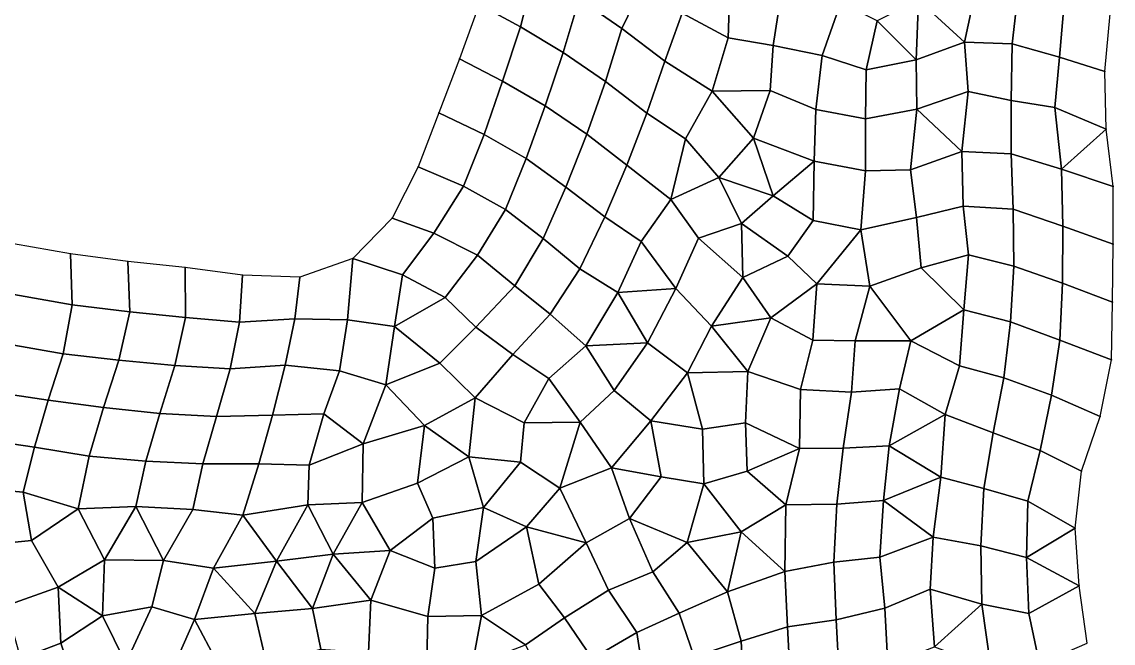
# Model space of a CAD drawing. Extents: x 727294 to 731543, y 8575035 to 8579824.
# Drawn here: x 730367.1 to 730744.9, y 8579189.8 to 8579404.7 of the extents above; entities that cross this region are included whole.
import ezdxf

# ---------------------------------------------------------------- set-up
doc = ezdxf.new("R2010")
doc.units = 0
for name, color, linetype in [('MESH_BOUND', 25, 'CONTINUOUS'), ('MESH_ELEMS', 250, 'CONTINUOUS'), ('MESH_NODES', 18, 'CONTINUOUS')]:
    doc.layers.add(name, color=color, linetype=linetype)

msp = doc.modelspace()

# ---------------------------------------------------------------- linework, layer by layer
at = {"layer": 'MESH_BOUND', "color": 25}
for points in [[(730525.45, 8579410.7, 38.17), (730518.65, 8579391.9, 38.17)], [(730742.03, 8579387.6, 37.41), (730743.85, 8579407.52, 37.8)], [(730518.65, 8579391.9, 38.17), (730511.41, 8579373.26, 38.17)], [(730742.48, 8579367.62, 38.09), (730742.03, 8579387.6, 37.41)], [(730511.41, 8579373.26, 38.17), (730504.24, 8579354.6, 38.17)], [(730744.81, 8579347.76, 38.1), (730742.48, 8579367.62, 38.09)], [(730504.24, 8579354.6, 38.17), (730495.29, 8579336.79, 38.17)], [(730744.87, 8579327.79, 38.14), (730744.81, 8579347.76, 38.1)], [(730495.29, 8579336.79, 38.17), (730481.68, 8579322.84, 38.17)], [(730383.94, 8579324.43, 38.09), (730364.27, 8579327.97, 38.16)], [(730744.59, 8579307.79, 37.68), (730744.87, 8579327.79, 38.14)], [(730403.77, 8579321.84, 38.11), (730383.94, 8579324.43, 38.09)], [(730423.66, 8579319.71, 38.12), (730403.77, 8579321.84, 38.11)], [(730481.68, 8579322.84, 38.17), (730463.31, 8579316.45, 38.16)], [(730443.48, 8579317.12, 38.12), (730423.66, 8579319.71, 38.12)], [(730463.31, 8579316.45, 38.16), (730443.48, 8579317.12, 38.12)], [(730744.31, 8579287.79, 37.88), (730744.59, 8579307.79, 37.68)], [(730740.36, 8579268.23, 37.96), (730744.31, 8579287.79, 37.88)], [(730733.87, 8579249.33, 34.08), (730740.36, 8579268.23, 37.96)], [(730731.77, 8579229.51, 33.69), (730733.87, 8579249.33, 34.08)], [(730733.08, 8579209.58, 37.92), (730731.77, 8579229.51, 33.69)], [(730735.87, 8579189.78, 38.16), (730733.08, 8579209.58, 37.92)]]:
    msp.add_polyline3d(points, dxfattribs=at)
at = {"layer": 'MESH_ELEMS', "color": 179}
for points in [[(730525.45, 8579410.7, 38.17), (730539.73, 8579403, 37.11), (730544.53, 8579422.04, 36.27), (730528.28, 8579430.27, 38.17)], [(730560.06, 8579412.7, 34.37), (730574.8, 8579402.4, 32.9), (730583.04, 8579419.42, 31.92), (730566.05, 8579429.65, 34.93)], [(730539.73, 8579403, 37.11), (730554.53, 8579394.13, 34.57), (730560.06, 8579412.7, 34.37), (730544.53, 8579422.04, 36.27)], [(730574.8, 8579402.4, 32.9), (730589.72, 8579391.13, 32.28), (730595.73, 8579407.75, 31.75), (730583.04, 8579419.42, 31.92)], [(730595.73, 8579407.75, 31.75), (730611.56, 8579399.25, 30.94), (730612.24, 8579419.79, 30.47), (730595.73, 8579407.75, 31.75)], [(730629.59, 8579412.16, 29.79), (730612.24, 8579419.79, 30.47), (730611.56, 8579399.25, 30.94), (730627.16, 8579396.5, 29.84)], [(730697.58, 8579417.04, 25.65), (730677.54, 8579412.3, 26.26), (730693.45, 8579397.66, 25.95), (730697.58, 8579417.04, 25.65)], [(730693.45, 8579397.66, 25.95), (730709.94, 8579397.16, 25.57), (730711.83, 8579414.18, 25.54), (730697.58, 8579417.04, 25.65)], [(730554.53, 8579394.13, 34.57), (730569.1, 8579384.04, 33.15), (730574.8, 8579402.4, 32.9), (730560.06, 8579412.7, 34.37)], [(730627.16, 8579396.5, 29.84), (730644.18, 8579393.04, 28.79), (730650.61, 8579411.38, 28.65), (730629.59, 8579412.16, 29.79)], [(730659.35, 8579388.18, 27.78), (730663.22, 8579405.07, 27.4), (730650.61, 8579411.38, 28.65), (730644.18, 8579393.04, 28.79)], [(730676.73, 8579391.53, 25.96), (730677.54, 8579412.3, 26.26), (730663.22, 8579405.07, 27.4), (730676.73, 8579391.53, 25.96)], [(730693.45, 8579397.66, 25.95), (730677.54, 8579412.3, 26.26), (730676.73, 8579391.53, 25.96), (730693.45, 8579397.66, 25.95)], [(730709.94, 8579397.16, 25.57), (730726.25, 8579392.48, 28.32), (730727.92, 8579411.15, 28.71), (730711.83, 8579414.18, 25.54)], [(730539.73, 8579403, 37.11), (730525.45, 8579410.7, 38.17), (730518.65, 8579391.9, 38.17), (730533.54, 8579384.18, 36.02)], [(730589.72, 8579391.13, 32.28), (730606.06, 8579380.7, 31.12), (730611.56, 8579399.25, 30.94), (730595.73, 8579407.75, 31.75)], [(730726.25, 8579392.48, 28.32), (730742.03, 8579387.6, 37.41), (730743.85, 8579407.52, 37.8), (730727.92, 8579411.15, 28.71)], [(730659.35, 8579388.18, 27.78), (730676.73, 8579391.53, 25.96), (730663.22, 8579405.07, 27.4), (730659.35, 8579388.18, 27.78)], [(730533.54, 8579384.18, 36.02), (730548.3, 8579375.67, 34.78), (730554.53, 8579394.13, 34.57), (730539.73, 8579403, 37.11)], [(730589.72, 8579391.13, 32.28), (730574.8, 8579402.4, 32.9), (730569.1, 8579384.04, 33.15), (730583.4, 8579373.16, 32.33)], [(730626.19, 8579380.98, 29.87), (730627.16, 8579396.5, 29.84), (730611.56, 8579399.25, 30.94), (730606.06, 8579380.7, 31.12)], [(730644.18, 8579393.04, 28.79), (730627.16, 8579396.5, 29.84), (730626.19, 8579380.98, 29.87), (730642, 8579374.45, 28.89)], [(730694.67, 8579380.66, 25.96), (730693.45, 8579397.66, 25.95), (730676.73, 8579391.53, 25.96), (730676.85, 8579374.47, 26.2)], [(730694.67, 8579380.66, 25.96), (730709.52, 8579377.57, 26.16), (730709.94, 8579397.16, 25.57), (730693.45, 8579397.66, 25.95)], [(730709.52, 8579377.57, 26.16), (730724.62, 8579375.1, 28.97), (730726.25, 8579392.48, 28.32), (730709.94, 8579397.16, 25.57)], [(730569.1, 8579384.04, 33.15), (730554.53, 8579394.13, 34.57), (730548.3, 8579375.67, 34.78), (730562.65, 8579365.84, 33.19)], [(730642, 8579374.45, 28.89), (730659.13, 8579371.19, 27.89), (730659.35, 8579388.18, 27.78), (730644.18, 8579393.04, 28.79)], [(730742.03, 8579387.6, 37.41), (730726.25, 8579392.48, 28.32), (730724.62, 8579375.1, 28.97), (730742.48, 8579367.62, 38.09)], [(730533.54, 8579384.18, 36.02), (730518.65, 8579391.9, 38.17), (730511.41, 8579373.26, 38.17), (730527.16, 8579365.76, 35.26)], [(730583.4, 8579373.16, 32.33), (730596.81, 8579364.29, 31.26), (730606.06, 8579380.7, 31.12), (730589.72, 8579391.13, 32.28)], [(730676.85, 8579374.47, 26.2), (730676.73, 8579391.53, 25.96), (730659.35, 8579388.18, 27.78), (730659.13, 8579371.19, 27.89)], [(730548.3, 8579375.67, 34.78), (730533.54, 8579384.18, 36.02), (730527.16, 8579365.76, 35.26), (730541.69, 8579357.43, 34.86)], [(730562.65, 8579365.84, 33.19), (730576.57, 8579355.14, 31.83), (730583.4, 8579373.16, 32.33), (730569.1, 8579384.04, 33.15)], [(730596.81, 8579364.29, 31.26), (730608.37, 8579350.89, 30.05), (730620.31, 8579364.5, 29.84), (730606.06, 8579380.7, 31.12)], [(730606.06, 8579380.7, 31.12), (730620.31, 8579364.5, 29.84), (730626.19, 8579380.98, 29.87), (730606.06, 8579380.7, 31.12)], [(730620.31, 8579364.5, 29.84), (730641.35, 8579356.51, 28.46), (730642, 8579374.45, 28.89), (730626.19, 8579380.98, 29.87)], [(730692.5, 8579359.84, 25.55), (730694.67, 8579380.66, 25.96), (730676.85, 8579374.47, 26.2), (730692.5, 8579359.84, 25.55)], [(730692.5, 8579359.84, 25.55), (730709.6, 8579359.01, 26.2), (730709.52, 8579377.57, 26.16), (730694.67, 8579380.66, 25.96)], [(730724.62, 8579375.1, 28.97), (730709.52, 8579377.57, 26.16), (730709.6, 8579359.01, 26.2), (730726.98, 8579353.77, 28.92)], [(730541.69, 8579357.43, 34.86), (730555.41, 8579347.55, 33.31), (730562.65, 8579365.84, 33.19), (730548.3, 8579375.67, 34.78)], [(730641.35, 8579356.51, 28.46), (730659.12, 8579353.13, 27.53), (730659.13, 8579371.19, 27.89), (730642, 8579374.45, 28.89)], [(730674.75, 8579353.51, 26.13), (730676.85, 8579374.47, 26.2), (730659.13, 8579371.19, 27.89), (730659.12, 8579353.13, 27.53)], [(730692.5, 8579359.84, 25.55), (730676.85, 8579374.47, 26.2), (730674.75, 8579353.51, 26.13), (730692.5, 8579359.84, 25.55)], [(730742.48, 8579367.62, 38.09), (730724.62, 8579375.1, 28.97), (730726.98, 8579353.77, 28.92), (730742.48, 8579367.62, 38.09)], [(730504.24, 8579354.6, 38.17), (730520, 8579347.87, 35.14), (730527.16, 8579365.76, 35.26), (730511.41, 8579373.26, 38.17)], [(730576.57, 8579355.14, 31.83), (730591.74, 8579343.22, 31.34), (730596.81, 8579364.29, 31.26), (730583.4, 8579373.16, 32.33)], [(730744.81, 8579347.76, 38.1), (730742.48, 8579367.62, 38.09), (730726.98, 8579353.77, 28.92), (730744.81, 8579347.76, 38.1)], [(730520, 8579347.87, 35.14), (730534.5, 8579339.8, 34.81), (730541.69, 8579357.43, 34.86), (730527.16, 8579365.76, 35.26)], [(730555.41, 8579347.55, 33.31), (730568.91, 8579337.28, 32.54), (730576.57, 8579355.14, 31.83), (730562.65, 8579365.84, 33.19)], [(730591.74, 8579343.22, 31.34), (730608.37, 8579350.89, 30.05), (730596.81, 8579364.29, 31.26), (730591.74, 8579343.22, 31.34)], [(730627.12, 8579344.58, 29.2), (730620.31, 8579364.5, 29.84), (730608.37, 8579350.89, 30.05), (730627.12, 8579344.58, 29.2)], [(730641.35, 8579356.51, 28.46), (730620.31, 8579364.5, 29.84), (730627.12, 8579344.58, 29.2), (730641.35, 8579356.51, 28.46)], [(730692.9, 8579340.94, 25.55), (730692.5, 8579359.84, 25.55), (730674.75, 8579353.51, 26.13), (730676.8, 8579337.05, 26.5)], [(730692.9, 8579340.94, 25.55), (730710.29, 8579339.96, 26.65), (730709.6, 8579359.01, 26.2), (730692.5, 8579359.84, 25.55)], [(730710.29, 8579339.96, 26.65), (730727.48, 8579333.99, 28.18), (730726.98, 8579353.77, 28.92), (730709.6, 8579359.01, 26.2)], [(730534.5, 8579339.8, 34.81), (730547.53, 8579329.77, 33.87), (730555.41, 8579347.55, 33.31), (730541.69, 8579357.43, 34.86)], [(730591.74, 8579343.22, 31.34), (730576.57, 8579355.14, 31.83), (730568.91, 8579337.28, 32.54), (730581.5, 8579328.74, 31.94)], [(730641.35, 8579356.51, 28.46), (730627.12, 8579344.58, 29.2), (730641.01, 8579336.01, 28.91), (730641.35, 8579356.51, 28.46)], [(730641.01, 8579336.01, 28.91), (730657.47, 8579332.79, 28.02), (730659.12, 8579353.13, 27.53), (730641.35, 8579356.51, 28.46)], [(730509.71, 8579331.66, 35.53), (730520, 8579347.87, 35.14), (730504.24, 8579354.6, 38.17), (730495.29, 8579336.79, 38.17)], [(730601.3, 8579329.94, 31.38), (730616.2, 8579334.92, 29.71), (730608.37, 8579350.89, 30.05), (730591.74, 8579343.22, 31.34)], [(730608.37, 8579350.89, 30.05), (730616.2, 8579334.92, 29.71), (730627.12, 8579344.58, 29.2), (730608.37, 8579350.89, 30.05)], [(730676.8, 8579337.05, 26.5), (730674.75, 8579353.51, 26.13), (730659.12, 8579353.13, 27.53), (730657.47, 8579332.79, 28.02)], [(730744.81, 8579347.76, 38.1), (730726.98, 8579353.77, 28.92), (730727.48, 8579333.99, 28.18), (730744.87, 8579327.79, 38.14)], [(730520, 8579347.87, 35.14), (730509.71, 8579331.66, 35.53), (730524.8, 8579323.97, 35.37), (730534.5, 8579339.8, 34.81)], [(730568.91, 8579337.28, 32.54), (730555.41, 8579347.55, 33.31), (730547.53, 8579329.77, 33.87), (730560.29, 8579319.23, 33.14)], [(730616.2, 8579334.92, 29.71), (730632.25, 8579323.67, 29.42), (730641.01, 8579336.01, 28.91), (730627.12, 8579344.58, 29.2)], [(730547.53, 8579329.77, 33.87), (730534.5, 8579339.8, 34.81), (730524.8, 8579323.97, 35.37), (730537.72, 8579313.42, 34.57)], [(730581.5, 8579328.74, 31.94), (730593.43, 8579312.52, 31.48), (730601.3, 8579329.94, 31.38), (730591.74, 8579343.22, 31.34)], [(730694.81, 8579324.17, 25.65), (730692.9, 8579340.94, 25.55), (730676.8, 8579337.05, 26.5), (730678.43, 8579319.6, 26.22)], [(730694.81, 8579324.17, 25.65), (730710.48, 8579320.16, 26.76), (730710.29, 8579339.96, 26.65), (730692.9, 8579340.94, 25.55)], [(730727.48, 8579333.99, 28.18), (730710.29, 8579339.96, 26.65), (730710.48, 8579320.16, 26.76), (730727.38, 8579314.31, 29.09)], [(730498.85, 8579317.2, 35.61), (730509.71, 8579331.66, 35.53), (730495.29, 8579336.79, 38.17), (730481.68, 8579322.84, 38.17)], [(730560.29, 8579319.23, 33.14), (730573.42, 8579311.12, 32.36), (730581.5, 8579328.74, 31.94), (730568.91, 8579337.28, 32.54)], [(730641.01, 8579336.01, 28.91), (730632.25, 8579323.67, 29.42), (730642.27, 8579314.11, 29.62), (730657.47, 8579332.79, 28.02)], [(730678.43, 8579319.6, 26.22), (730676.8, 8579337.05, 26.5), (730657.47, 8579332.79, 28.02), (730660.62, 8579313.26, 27.68)], [(730601.3, 8579329.94, 31.38), (730616.65, 8579316.29, 30.26), (730616.2, 8579334.92, 29.71), (730601.3, 8579329.94, 31.38)], [(730632.25, 8579323.67, 29.42), (730616.2, 8579334.92, 29.71), (730616.65, 8579316.29, 30.26), (730632.25, 8579323.67, 29.42)], [(730642.27, 8579314.11, 29.62), (730660.62, 8579313.26, 27.68), (730657.47, 8579332.79, 28.02), (730642.27, 8579314.11, 29.62)], [(730727.38, 8579314.31, 29.09), (730744.59, 8579307.79, 37.68), (730744.87, 8579327.79, 38.14), (730727.48, 8579333.99, 28.18)], [(730513.59, 8579309.35, 35.66), (730524.8, 8579323.97, 35.37), (730509.71, 8579331.66, 35.53), (730498.85, 8579317.2, 35.61)], [(730537.72, 8579313.42, 34.57), (730549.95, 8579303.61, 33.57), (730560.29, 8579319.23, 33.14), (730547.53, 8579329.77, 33.87)], [(730573.42, 8579311.12, 32.36), (730593.43, 8579312.52, 31.48), (730581.5, 8579328.74, 31.94), (730573.42, 8579311.12, 32.36)], [(730593.43, 8579312.52, 31.48), (730605.84, 8579299.48, 31), (730616.65, 8579316.29, 30.26), (730601.3, 8579329.94, 31.38)], [(730364.37, 8579310.42, 35.05), (730384.48, 8579306.77, 35.15), (730383.94, 8579324.43, 38.09), (730364.27, 8579327.97, 38.16)], [(730384.48, 8579306.77, 35.15), (730404.47, 8579304.37, 34.88), (730403.77, 8579321.84, 38.11), (730383.94, 8579324.43, 38.09)], [(730404.47, 8579304.37, 34.88), (730423.77, 8579302.47, 34.99), (730423.66, 8579319.71, 38.12), (730403.77, 8579321.84, 38.11)], [(730479.88, 8579301.68, 34.75), (730481.68, 8579322.84, 38.17), (730463.31, 8579316.45, 38.16), (730461.59, 8579302.04, 34.46)], [(730479.88, 8579301.68, 34.75), (730496.07, 8579299.29, 35.27), (730498.85, 8579317.2, 35.61), (730481.68, 8579322.84, 38.17)], [(730524.25, 8579299.05, 35.29), (730537.72, 8579313.42, 34.57), (730524.8, 8579323.97, 35.37), (730513.59, 8579309.35, 35.66)], [(730626.39, 8579302.32, 30.06), (730642.27, 8579314.11, 29.62), (730632.25, 8579323.67, 29.42), (730616.65, 8579316.29, 30.26)], [(730694.81, 8579324.17, 25.65), (730678.43, 8579319.6, 26.22), (730693.16, 8579305.08, 26.3), (730694.81, 8579324.17, 25.65)], [(730693.16, 8579305.08, 26.3), (730709.38, 8579300.92, 26.5), (730710.48, 8579320.16, 26.76), (730694.81, 8579324.17, 25.65)], [(730423.77, 8579302.47, 34.99), (730442.47, 8579300.82, 34.8), (730443.48, 8579317.12, 38.12), (730423.66, 8579319.71, 38.12)], [(730461.59, 8579302.04, 34.46), (730463.31, 8579316.45, 38.16), (730443.48, 8579317.12, 38.12), (730442.47, 8579300.82, 34.8)], [(730496.07, 8579299.29, 35.27), (730513.59, 8579309.35, 35.66), (730498.85, 8579317.2, 35.61), (730496.07, 8579299.29, 35.27)], [(730560.29, 8579319.23, 33.14), (730549.95, 8579303.61, 33.57), (730562.33, 8579292.7, 32.81), (730573.42, 8579311.12, 32.36)], [(730678.43, 8579319.6, 26.22), (730660.62, 8579313.26, 27.68), (730674.8, 8579294.34, 26.66), (730693.16, 8579305.08, 26.3)], [(730709.38, 8579300.92, 26.5), (730726.36, 8579294.65, 28.22), (730727.38, 8579314.31, 29.09), (730710.48, 8579320.16, 26.76)], [(730537.08, 8579289.62, 33.76), (730549.95, 8579303.61, 33.57), (730537.72, 8579313.42, 34.57), (730524.25, 8579299.05, 35.29)], [(730605.84, 8579299.48, 31), (730626.39, 8579302.32, 30.06), (730616.65, 8579316.29, 30.26), (730605.84, 8579299.48, 31)], [(730642.27, 8579314.11, 29.62), (730626.39, 8579302.32, 30.06), (730640.9, 8579294.66, 29.49), (730642.27, 8579314.11, 29.62)], [(730655.53, 8579294.43, 28.17), (730660.62, 8579313.26, 27.68), (730642.27, 8579314.11, 29.62), (730640.9, 8579294.66, 29.49)], [(730660.62, 8579313.26, 27.68), (730655.53, 8579294.43, 28.17), (730674.8, 8579294.34, 26.66), (730660.62, 8579313.26, 27.68)], [(730726.36, 8579294.65, 28.22), (730744.31, 8579287.79, 37.88), (730744.59, 8579307.79, 37.68), (730727.38, 8579314.31, 29.09)], [(730362.38, 8579293.26, 34.89), (730381.44, 8579289.87, 34.3), (730384.48, 8579306.77, 35.15), (730364.37, 8579310.42, 35.05)], [(730511.75, 8579286.67, 37), (730524.25, 8579299.05, 35.29), (730513.59, 8579309.35, 35.66), (730496.07, 8579299.29, 35.27)], [(730583.64, 8579293.71, 32.08), (730573.42, 8579311.12, 32.36), (730562.33, 8579292.7, 32.81), (730583.64, 8579293.71, 32.08)], [(730573.42, 8579311.12, 32.36), (730583.64, 8579293.71, 32.08), (730593.43, 8579312.52, 31.48), (730573.42, 8579311.12, 32.36)], [(730583.64, 8579293.71, 32.08), (730597.48, 8579283.28, 31.83), (730605.84, 8579299.48, 31), (730593.43, 8579312.52, 31.48)], [(730400.69, 8579287.63, 34.06), (730404.47, 8579304.37, 34.88), (730384.48, 8579306.77, 35.15), (730381.44, 8579289.87, 34.3)], [(730420.02, 8579285.83, 33.87), (730423.77, 8579302.47, 34.99), (730404.47, 8579304.37, 34.88), (730400.69, 8579287.63, 34.06)], [(730439.16, 8579284.7, 33.85), (730442.47, 8579300.82, 34.8), (730423.77, 8579302.47, 34.99), (730420.02, 8579285.83, 33.87)], [(730458.24, 8579285.96, 33.66), (730461.59, 8579302.04, 34.46), (730442.47, 8579300.82, 34.8), (730439.16, 8579284.7, 33.85)], [(730461.59, 8579302.04, 34.46), (730458.24, 8579285.96, 33.66), (730477.06, 8579284.02, 33.77), (730479.88, 8579301.68, 34.75)], [(730549.56, 8579281.31, 33.54), (730562.33, 8579292.7, 32.81), (730549.95, 8579303.61, 33.57), (730537.08, 8579289.62, 33.76)], [(730605.84, 8579299.48, 31), (730618.44, 8579283.78, 30.77), (730626.39, 8579302.32, 30.06), (730605.84, 8579299.48, 31)], [(730618.44, 8579283.78, 30.77), (730636.66, 8579277.48, 29.62), (730640.9, 8579294.66, 29.49), (730626.39, 8579302.32, 30.06)], [(730691.69, 8579285.69, 25.98), (730693.16, 8579305.08, 26.3), (730674.8, 8579294.34, 26.66), (730691.69, 8579285.69, 25.98)], [(730691.69, 8579285.69, 25.98), (730707.07, 8579281.63, 26.57), (730709.38, 8579300.92, 26.5), (730693.16, 8579305.08, 26.3)], [(730477.06, 8579284.02, 33.77), (730493.14, 8579279.19, 33.84), (730496.07, 8579299.29, 35.27), (730479.88, 8579301.68, 34.75)], [(730493.14, 8579279.19, 33.84), (730511.75, 8579286.67, 37), (730496.07, 8579299.29, 35.27), (730493.14, 8579279.19, 33.84)], [(730524.25, 8579299.05, 35.29), (730511.75, 8579286.67, 37), (730524.02, 8579274.62, 33.67), (730537.08, 8579289.62, 33.76)], [(730597.48, 8579283.28, 31.83), (730618.44, 8579283.78, 30.77), (730605.84, 8579299.48, 31), (730597.48, 8579283.28, 31.83)], [(730707.07, 8579281.63, 26.57), (730723.5, 8579275.54, 27.71), (730726.36, 8579294.65, 28.22), (730709.38, 8579300.92, 26.5)], [(730654.32, 8579276.58, 28.29), (730655.53, 8579294.43, 28.17), (730640.9, 8579294.66, 29.49), (730636.66, 8579277.48, 29.62)], [(730670.91, 8579277.75, 26.92), (730674.8, 8579294.34, 26.66), (730655.53, 8579294.43, 28.17), (730654.32, 8579276.58, 28.29)], [(730670.91, 8579277.75, 26.92), (730686.72, 8579268.94, 26.23), (730691.69, 8579285.69, 25.98), (730674.8, 8579294.34, 26.66)], [(730723.5, 8579275.54, 27.71), (730740.36, 8579268.23, 37.96), (730744.31, 8579287.79, 37.88), (730726.36, 8579294.65, 28.22)], [(730376.27, 8579273.9, 32.27), (730381.44, 8579289.87, 34.3), (730362.38, 8579293.26, 34.89), (730356.8, 8579276.68, 32.36)], [(730549.56, 8579281.31, 33.54), (730560.35, 8579266.18, 32.87), (730572.11, 8579277.24, 32.68), (730562.33, 8579292.7, 32.81)], [(730562.33, 8579292.7, 32.81), (730572.11, 8579277.24, 32.68), (730583.64, 8579293.71, 32.08), (730562.33, 8579292.7, 32.81)], [(730572.11, 8579277.24, 32.68), (730584.84, 8579266.65, 32.23), (730597.48, 8579283.28, 31.83), (730583.64, 8579293.71, 32.08)], [(730395.39, 8579271.32, 32.45), (730400.69, 8579287.63, 34.06), (730381.44, 8579289.87, 34.3), (730376.27, 8579273.9, 32.27)], [(730414.91, 8579269.26, 32.29), (730420.02, 8579285.83, 33.87), (730400.69, 8579287.63, 34.06), (730395.39, 8579271.32, 32.45)], [(730506.49, 8579265.11, 33.01), (730524.02, 8579274.62, 33.67), (730511.75, 8579286.67, 37), (730493.14, 8579279.19, 33.84)], [(730541.01, 8579266.05, 33.19), (730549.56, 8579281.31, 33.54), (730537.08, 8579289.62, 33.76), (730524.02, 8579274.62, 33.67)], [(730434.52, 8579268.18, 32.7), (730439.16, 8579284.7, 33.85), (730420.02, 8579285.83, 33.87), (730414.91, 8579269.26, 32.29)], [(730453.87, 8579268.66, 32.79), (730458.24, 8579285.96, 33.66), (730439.16, 8579284.7, 33.85), (730434.52, 8579268.18, 32.7)], [(730471.62, 8579269.15, 32.7), (730477.06, 8579284.02, 33.77), (730458.24, 8579285.96, 33.66), (730453.87, 8579268.66, 32.79)], [(730493.14, 8579279.19, 33.84), (730477.06, 8579284.02, 33.77), (730471.62, 8579269.15, 32.7), (730485.28, 8579258.72, 32.6)], [(730584.84, 8579266.65, 32.23), (730602.69, 8579263.81, 31.75), (730597.48, 8579283.28, 31.83), (730584.84, 8579266.65, 32.23)], [(730602.69, 8579263.81, 31.75), (730617.55, 8579265.99, 30.96), (730618.44, 8579283.78, 30.77), (730597.48, 8579283.28, 31.83)], [(730617.55, 8579265.99, 30.96), (730636.3, 8579257.15, 29.48), (730636.66, 8579277.48, 29.62), (730618.44, 8579283.78, 30.77)], [(730686.72, 8579268.94, 26.23), (730703.38, 8579262.54, 26.26), (730707.07, 8579281.63, 26.57), (730691.69, 8579285.69, 25.98)], [(730493.14, 8579279.19, 33.84), (730485.28, 8579258.72, 32.6), (730506.49, 8579265.11, 33.01), (730493.14, 8579279.19, 33.84)], [(730541.01, 8579266.05, 33.19), (730560.35, 8579266.18, 32.87), (730549.56, 8579281.31, 33.54), (730541.01, 8579266.05, 33.19)], [(730703.38, 8579262.54, 26.26), (730719.55, 8579256.4, 27.52), (730723.5, 8579275.54, 27.71), (730707.07, 8579281.63, 26.57)], [(730371.49, 8579257.59, 31.89), (730376.27, 8579273.9, 32.27), (730356.8, 8579276.68, 32.36), (730351.78, 8579260.42, 32.04)], [(730560.35, 8579266.18, 32.87), (730571.26, 8579250.43, 32.34), (730584.84, 8579266.65, 32.23), (730572.11, 8579277.24, 32.68)], [(730651.35, 8579257.25, 28.61), (730654.32, 8579276.58, 28.29), (730636.66, 8579277.48, 29.62), (730636.3, 8579257.15, 29.48)], [(730654.32, 8579276.58, 28.29), (730651.35, 8579257.25, 28.61), (730667.35, 8579258.02, 27.74), (730670.91, 8579277.75, 26.92)], [(730667.35, 8579258.02, 27.74), (730686.72, 8579268.94, 26.23), (730670.91, 8579277.75, 26.92), (730667.35, 8579258.02, 27.74)], [(730719.55, 8579256.4, 27.52), (730733.87, 8579249.33, 34.08), (730740.36, 8579268.23, 37.96), (730723.5, 8579275.54, 27.71)], [(730390.37, 8579254.49, 31.56), (730395.39, 8579271.32, 32.45), (730376.27, 8579273.9, 32.27), (730371.49, 8579257.59, 31.89)], [(730524.02, 8579274.62, 33.67), (730506.49, 8579265.11, 33.01), (730521.82, 8579254.22, 32.89), (730524.02, 8579274.62, 33.67)], [(730541.01, 8579266.05, 33.19), (730524.02, 8579274.62, 33.67), (730521.82, 8579254.22, 32.89), (730539.74, 8579252.36, 32.79)], [(730409.99, 8579252.74, 31.62), (730414.91, 8579269.26, 32.29), (730395.39, 8579271.32, 32.45), (730390.37, 8579254.49, 31.56)], [(730429.75, 8579251.78, 31.57), (730434.52, 8579268.18, 32.7), (730414.91, 8579269.26, 32.29), (730409.99, 8579252.74, 31.62)], [(730449.17, 8579251.8, 31.84), (730453.87, 8579268.66, 32.79), (730434.52, 8579268.18, 32.7), (730429.75, 8579251.78, 31.57)], [(730466.53, 8579251.4, 31.81), (730471.62, 8579269.15, 32.7), (730453.87, 8579268.66, 32.79), (730449.17, 8579251.8, 31.84)], [(730471.62, 8579269.15, 32.7), (730466.53, 8579251.4, 31.81), (730485.28, 8579258.72, 32.6), (730471.62, 8579269.15, 32.7)], [(730686.72, 8579268.94, 26.23), (730667.35, 8579258.02, 27.74), (730685.17, 8579247.24, 26.41), (730686.72, 8579268.94, 26.23)], [(730685.17, 8579247.24, 26.41), (730700.15, 8579243.31, 26.14), (730703.38, 8579262.54, 26.26), (730686.72, 8579268.94, 26.23)], [(730485.28, 8579258.72, 32.6), (730484.94, 8579238.48, 31.28), (730504.08, 8579245.19, 32.6), (730506.49, 8579265.11, 33.01)], [(730521.82, 8579254.22, 32.89), (730506.49, 8579265.11, 33.01), (730504.08, 8579245.19, 32.6), (730521.82, 8579254.22, 32.89)], [(730539.74, 8579252.36, 32.79), (730553.36, 8579243.37, 32.45), (730560.35, 8579266.18, 32.87), (730541.01, 8579266.05, 33.19)], [(730560.35, 8579266.18, 32.87), (730553.36, 8579243.37, 32.45), (730571.26, 8579250.43, 32.34), (730560.35, 8579266.18, 32.87)], [(730584.84, 8579266.65, 32.23), (730571.26, 8579250.43, 32.34), (730588.4, 8579247.35, 32.07), (730584.84, 8579266.65, 32.23)], [(730602.69, 8579263.81, 31.75), (730584.84, 8579266.65, 32.23), (730588.4, 8579247.35, 32.07), (730603.13, 8579244.88, 31.56)], [(730618.16, 8579249.34, 30.77), (730617.55, 8579265.99, 30.96), (730602.69, 8579263.81, 31.75), (730603.13, 8579244.88, 31.56)], [(730618.16, 8579249.34, 30.77), (730636.3, 8579257.15, 29.48), (730617.55, 8579265.99, 30.96), (730618.16, 8579249.34, 30.77)], [(730367.61, 8579242.04, 31.57), (730371.49, 8579257.59, 31.89), (730351.78, 8579260.42, 32.04), (730353.33, 8579243.31, 31.62)], [(730700.15, 8579243.31, 26.14), (730715.31, 8579238.94, 28.47), (730719.55, 8579256.4, 27.52), (730703.38, 8579262.54, 26.26)], [(730386.61, 8579236.28, 31.3), (730390.37, 8579254.49, 31.56), (730371.49, 8579257.59, 31.89), (730367.61, 8579242.04, 31.57)], [(730484.94, 8579238.48, 31.28), (730485.28, 8579258.72, 32.6), (730466.53, 8579251.4, 31.81), (730466.15, 8579237.68, 31.27)], [(730631.61, 8579237.66, 30.04), (730636.3, 8579257.15, 29.48), (730618.16, 8579249.34, 30.77), (730631.61, 8579237.66, 30.04)], [(730649.19, 8579237.82, 28.99), (730651.35, 8579257.25, 28.61), (730636.3, 8579257.15, 29.48), (730631.61, 8579237.66, 30.04)], [(730665.39, 8579239.17, 27.43), (730667.35, 8579258.02, 27.74), (730651.35, 8579257.25, 28.61), (730649.19, 8579237.82, 28.99)], [(730665.39, 8579239.17, 27.43), (730685.17, 8579247.24, 26.41), (730667.35, 8579258.02, 27.74), (730665.39, 8579239.17, 27.43)], [(730406.52, 8579237.03, 31.44), (730409.99, 8579252.74, 31.62), (730390.37, 8579254.49, 31.56), (730386.61, 8579236.28, 31.3)], [(730409.99, 8579252.74, 31.62), (730406.52, 8579237.03, 31.44), (730426.3, 8579236.05, 31.38), (730429.75, 8579251.78, 31.57)], [(730509.42, 8579233.06, 31.38), (730526.95, 8579236.76, 32.68), (730521.82, 8579254.22, 32.89), (730504.08, 8579245.19, 32.6)], [(730539.74, 8579252.36, 32.79), (730521.82, 8579254.22, 32.89), (730526.95, 8579236.76, 32.68), (730539.74, 8579252.36, 32.79)], [(730715.31, 8579238.94, 28.47), (730731.77, 8579229.51, 33.69), (730733.87, 8579249.33, 34.08), (730719.55, 8579256.4, 27.52)], [(730443.59, 8579234.02, 31.28), (730449.17, 8579251.8, 31.84), (730429.75, 8579251.78, 31.57), (730426.3, 8579236.05, 31.38)], [(730466.15, 8579237.68, 31.27), (730466.53, 8579251.4, 31.81), (730449.17, 8579251.8, 31.84), (730443.59, 8579234.02, 31.28)], [(730539.74, 8579252.36, 32.79), (730526.95, 8579236.76, 32.68), (730541.78, 8579230.03, 32.46), (730553.36, 8579243.37, 32.45)], [(730577.39, 8579232.9, 32.07), (730571.26, 8579250.43, 32.34), (730553.36, 8579243.37, 32.45), (730562.5, 8579224.48, 32.16)], [(730588.4, 8579247.35, 32.07), (730571.26, 8579250.43, 32.34), (730577.39, 8579232.9, 32.07), (730588.4, 8579247.35, 32.07)], [(730618.16, 8579249.34, 30.77), (730603.13, 8579244.88, 31.56), (730616.08, 8579228.33, 30.78), (730631.61, 8579237.66, 30.04)], [(730494.63, 8579221.81, 31.24), (730509.42, 8579233.06, 31.38), (730504.08, 8579245.19, 32.6), (730484.94, 8579238.48, 31.28)], [(730588.4, 8579247.35, 32.07), (730577.39, 8579232.9, 32.07), (730597.46, 8579224.65, 31.79), (730603.13, 8579244.88, 31.56)], [(730685.17, 8579247.24, 26.41), (730665.39, 8579239.17, 27.43), (730682.6, 8579226.43, 26.54), (730685.17, 8579247.24, 26.41)], [(730682.6, 8579226.43, 26.54), (730699.03, 8579223.46, 26.38), (730700.15, 8579243.31, 26.14), (730685.17, 8579247.24, 26.41)], [(730350.99, 8579223.38, 31.45), (730370.44, 8579225.29, 31.35), (730367.61, 8579242.04, 31.57), (730353.33, 8579243.31, 31.62)], [(730367.61, 8579242.04, 31.57), (730370.44, 8579225.29, 31.35), (730386.61, 8579236.28, 31.3), (730367.61, 8579242.04, 31.57)], [(730541.78, 8579230.03, 32.46), (730562.5, 8579224.48, 32.16), (730553.36, 8579243.37, 32.45), (730541.78, 8579230.03, 32.46)], [(730616.08, 8579228.33, 30.78), (730603.13, 8579244.88, 31.56), (730597.46, 8579224.65, 31.79), (730616.08, 8579228.33, 30.78)], [(730699.03, 8579223.46, 26.38), (730714.85, 8579219.46, 27.15), (730715.31, 8579238.94, 28.47), (730700.15, 8579243.31, 26.14)], [(730466.15, 8579237.68, 31.27), (730443.59, 8579234.02, 31.28), (730455.25, 8579218.18, 30.83), (730466.15, 8579237.68, 31.27)], [(730474.87, 8579220.53, 30.84), (730466.15, 8579237.68, 31.27), (730455.25, 8579218.18, 30.83), (730474.87, 8579220.53, 30.84)], [(730484.94, 8579238.48, 31.28), (730466.15, 8579237.68, 31.27), (730474.87, 8579220.53, 30.84), (730484.94, 8579238.48, 31.28)], [(730494.63, 8579221.81, 31.24), (730484.94, 8579238.48, 31.28), (730474.87, 8579220.53, 30.84), (730494.63, 8579221.81, 31.24)], [(730631.61, 8579237.66, 30.04), (730616.08, 8579228.33, 30.78), (730631.17, 8579214.56, 29.7), (730631.61, 8579237.66, 30.04)], [(730649.19, 8579237.82, 28.99), (730631.61, 8579237.66, 30.04), (730631.17, 8579214.56, 29.7), (730648.14, 8579217.75, 28.96)], [(730664.05, 8579219.58, 27.47), (730665.39, 8579239.17, 27.43), (730649.19, 8579237.82, 28.99), (730648.14, 8579217.75, 28.96)], [(730664.05, 8579219.58, 27.47), (730682.6, 8579226.43, 26.54), (730665.39, 8579239.17, 27.43), (730664.05, 8579219.58, 27.47)], [(730731.77, 8579229.51, 33.69), (730715.31, 8579238.94, 28.47), (730714.85, 8579219.46, 27.15), (730731.77, 8579229.51, 33.69)], [(730395.68, 8579218.66, 31.15), (730386.61, 8579236.28, 31.3), (730370.44, 8579225.29, 31.35), (730379.71, 8579209.21, 30.63)], [(730395.68, 8579218.66, 31.15), (730406.52, 8579237.03, 31.44), (730386.61, 8579236.28, 31.3), (730395.68, 8579218.66, 31.15)], [(730406.52, 8579237.03, 31.44), (730395.68, 8579218.66, 31.15), (730416.09, 8579218.35, 30.98), (730406.52, 8579237.03, 31.44)], [(730426.3, 8579236.05, 31.38), (730406.52, 8579237.03, 31.44), (730416.09, 8579218.35, 30.98), (730426.3, 8579236.05, 31.38)], [(730433.45, 8579215.74, 30.86), (730443.59, 8579234.02, 31.28), (730426.3, 8579236.05, 31.38), (730416.09, 8579218.35, 30.98)], [(730433.45, 8579215.74, 30.86), (730455.25, 8579218.18, 30.83), (730443.59, 8579234.02, 31.28), (730433.45, 8579215.74, 30.86)], [(730524.25, 8579218.03, 31.37), (730526.95, 8579236.76, 32.68), (730509.42, 8579233.06, 31.38), (730510.09, 8579215.73, 31.27)], [(730524.25, 8579218.03, 31.37), (730541.78, 8579230.03, 32.46), (730526.95, 8579236.76, 32.68), (730524.25, 8579218.03, 31.37)], [(730494.63, 8579221.81, 31.24), (730510.09, 8579215.73, 31.27), (730509.42, 8579233.06, 31.38), (730494.63, 8579221.81, 31.24)], [(730546.11, 8579210.24, 31.23), (730541.78, 8579230.03, 32.46), (730524.25, 8579218.03, 31.37), (730526.19, 8579199.35, 30.6)], [(730562.5, 8579224.48, 32.16), (730541.78, 8579230.03, 32.46), (730546.11, 8579210.24, 31.23), (730562.5, 8579224.48, 32.16)], [(730577.39, 8579232.9, 32.07), (730562.5, 8579224.48, 32.16), (730570.2, 8579208.17, 31.61), (730585.55, 8579214.44, 31.57)], [(730585.55, 8579214.44, 31.57), (730597.46, 8579224.65, 31.79), (730577.39, 8579232.9, 32.07), (730585.55, 8579214.44, 31.57)], [(730597.46, 8579224.65, 31.79), (730611.31, 8579207.57, 30.76), (730616.08, 8579228.33, 30.78), (730597.46, 8579224.65, 31.79)], [(730616.08, 8579228.33, 30.78), (730611.31, 8579207.57, 30.76), (730631.17, 8579214.56, 29.7), (730616.08, 8579228.33, 30.78)], [(730664.05, 8579219.58, 27.47), (730665.83, 8579201.86, 27.5), (730681.49, 8579208.43, 26.59), (730682.6, 8579226.43, 26.54)], [(730681.49, 8579208.43, 26.59), (730699.43, 8579203.26, 26.49), (730699.03, 8579223.46, 26.38), (730682.6, 8579226.43, 26.54)], [(730731.77, 8579229.51, 33.69), (730714.85, 8579219.46, 27.15), (730733.08, 8579209.58, 37.92), (730731.77, 8579229.51, 33.69)], [(730361.54, 8579202.68, 30.75), (730379.71, 8579209.21, 30.63), (730370.44, 8579225.29, 31.35), (730350.99, 8579223.38, 31.45)], [(730554.95, 8579198.51, 30.97), (730570.2, 8579208.17, 31.61), (730562.5, 8579224.48, 32.16), (730546.11, 8579210.24, 31.23)], [(730594.63, 8579200.2, 30.89), (730611.31, 8579207.57, 30.76), (730597.46, 8579224.65, 31.79), (730585.55, 8579214.44, 31.57)], [(730699.43, 8579203.26, 26.49), (730715.72, 8579200.03, 27.67), (730714.85, 8579219.46, 27.15), (730699.03, 8579223.46, 26.38)], [(730474.87, 8579220.53, 30.84), (730455.25, 8579218.18, 30.83), (730467.7, 8579201.78, 30.55), (730474.87, 8579220.53, 30.84)], [(730487.87, 8579204.63, 30.3), (730474.87, 8579220.53, 30.84), (730467.7, 8579201.78, 30.55), (730487.87, 8579204.63, 30.3)], [(730487.87, 8579204.63, 30.3), (730494.63, 8579221.81, 31.24), (730474.87, 8579220.53, 30.84), (730487.87, 8579204.63, 30.3)], [(730510.09, 8579215.73, 31.27), (730494.63, 8579221.81, 31.24), (730487.87, 8579204.63, 30.3), (730507.62, 8579199.02, 30.16)], [(730665.83, 8579201.86, 27.5), (730664.05, 8579219.58, 27.47), (730648.14, 8579217.75, 28.96), (730648.98, 8579197.9, 28.43)], [(730715.72, 8579200.03, 27.67), (730733.08, 8579209.58, 37.92), (730714.85, 8579219.46, 27.15), (730715.72, 8579200.03, 27.67)], [(730379.71, 8579209.21, 30.63), (730395.04, 8579199.27, 30.42), (730395.68, 8579218.66, 31.15), (730379.71, 8579209.21, 30.63)], [(730412.09, 8579202.38, 30.77), (730416.09, 8579218.35, 30.98), (730395.68, 8579218.66, 31.15), (730395.04, 8579199.27, 30.42)], [(730426.89, 8579197.93, 30.58), (730433.45, 8579215.74, 30.86), (730416.09, 8579218.35, 30.98), (730412.09, 8579202.38, 30.77)], [(730426.89, 8579197.93, 30.58), (730447.7, 8579200.05, 30.63), (730433.45, 8579215.74, 30.86), (730426.89, 8579197.93, 30.58)], [(730447.7, 8579200.05, 30.63), (730455.25, 8579218.18, 30.83), (730433.45, 8579215.74, 30.86), (730447.7, 8579200.05, 30.63)], [(730467.7, 8579201.78, 30.55), (730455.25, 8579218.18, 30.83), (730447.7, 8579200.05, 30.63), (730467.7, 8579201.78, 30.55)], [(730526.19, 8579199.35, 30.6), (730524.25, 8579218.03, 31.37), (730510.09, 8579215.73, 31.27), (730507.62, 8579199.02, 30.16)], [(730632.09, 8579195.4, 29.66), (730648.98, 8579197.9, 28.43), (730648.14, 8579217.75, 28.96), (730631.17, 8579214.56, 29.7)], [(730579.93, 8579193.46, 30.75), (730594.63, 8579200.2, 30.89), (730585.55, 8579214.44, 31.57), (730570.2, 8579208.17, 31.61)], [(730632.09, 8579195.4, 29.66), (730631.17, 8579214.56, 29.7), (730611.31, 8579207.57, 30.76), (730616.07, 8579190.48, 29.98)], [(730380.63, 8579189.79, 30.68), (730379.71, 8579209.21, 30.63), (730361.54, 8579202.68, 30.75), (730366.58, 8579184.45, 30.96)], [(730379.71, 8579209.21, 30.63), (730380.63, 8579189.79, 30.68), (730395.04, 8579199.27, 30.42), (730379.71, 8579209.21, 30.63)], [(730541.41, 8579189.17, 29.99), (730554.95, 8579198.51, 30.97), (730546.11, 8579210.24, 31.23), (730526.19, 8579199.35, 30.6)], [(730579.93, 8579193.46, 30.75), (730570.2, 8579208.17, 31.61), (730554.95, 8579198.51, 30.97), (730564.54, 8579184.53, 30.23)], [(730616.07, 8579190.48, 29.98), (730611.31, 8579207.57, 30.76), (730594.63, 8579200.2, 30.89), (730599.78, 8579185.07, 30.4)], [(730683.03, 8579188.55, 26.77), (730681.49, 8579208.43, 26.59), (730665.83, 8579201.86, 27.5), (730666.87, 8579182.45, 27.25)], [(730681.49, 8579208.43, 26.59), (730683.03, 8579188.55, 26.77), (730699.43, 8579203.26, 26.49), (730681.49, 8579208.43, 26.59)], [(730735.87, 8579189.78, 38.16), (730733.08, 8579209.58, 37.92), (730715.72, 8579200.03, 27.67), (730719.37, 8579182.64, 30.53)], [(730470.62, 8579187.74, 30.05), (730487.08, 8579186.59, 30), (730487.87, 8579204.63, 30.3), (730467.7, 8579201.78, 30.55)], [(730487.08, 8579186.59, 30), (730507.17, 8579178.41, 29.82), (730507.62, 8579199.02, 30.16), (730487.87, 8579204.63, 30.3)], [(730395.04, 8579199.27, 30.42), (730403.06, 8579182.87, 30.49), (730412.09, 8579202.38, 30.77), (730395.04, 8579199.27, 30.42)], [(730419.01, 8579180.25, 30.51), (730426.89, 8579197.93, 30.58), (730412.09, 8579202.38, 30.77), (730403.06, 8579182.87, 30.49)], [(730434.82, 8579182.93, 30.18), (730451.82, 8579182.73, 30.02), (730447.7, 8579200.05, 30.63), (730426.89, 8579197.93, 30.58)], [(730467.7, 8579201.78, 30.55), (730447.7, 8579200.05, 30.63), (730451.82, 8579182.73, 30.02), (730470.62, 8579187.74, 30.05)], [(730599.78, 8579185.07, 30.4), (730594.63, 8579200.2, 30.89), (730579.93, 8579193.46, 30.75), (730582.81, 8579174.7, 29.61)], [(730666.87, 8579182.45, 27.25), (730665.83, 8579201.86, 27.5), (730648.98, 8579197.9, 28.43), (730650.06, 8579178.49, 28.18)], [(730699.43, 8579203.26, 26.49), (730683.03, 8579188.55, 26.77), (730702.51, 8579181.3, 26.58), (730699.43, 8579203.26, 26.49)], [(730702.51, 8579181.3, 26.58), (730719.37, 8579182.64, 30.53), (730715.72, 8579200.03, 27.67), (730699.43, 8579203.26, 26.49)], [(730403.06, 8579182.87, 30.49), (730395.04, 8579199.27, 30.42), (730380.63, 8579189.79, 30.68), (730386.28, 8579172.49, 31.13)], [(730426.89, 8579197.93, 30.58), (730419.01, 8579180.25, 30.51), (730434.82, 8579182.93, 30.18), (730426.89, 8579197.93, 30.58)], [(730523.04, 8579182, 29.96), (730526.19, 8579199.35, 30.6), (730507.62, 8579199.02, 30.16), (730507.17, 8579178.41, 29.82)], [(730523.04, 8579182, 29.96), (730541.41, 8579189.17, 29.99), (730526.19, 8579199.35, 30.6), (730523.04, 8579182, 29.96)], [(730564.54, 8579184.53, 30.23), (730554.95, 8579198.51, 30.97), (730541.41, 8579189.17, 29.99), (730548.05, 8579175.89, 29.68)], [(730633.22, 8579175.88, 28.94), (730650.06, 8579178.49, 28.18), (730648.98, 8579197.9, 28.43), (730632.09, 8579195.4, 29.66)], [(730579.93, 8579193.46, 30.75), (730564.54, 8579184.53, 30.23), (730582.81, 8579174.7, 29.61), (730579.93, 8579193.46, 30.75)], [(730633.22, 8579175.88, 28.94), (730632.09, 8579195.4, 29.66), (730616.07, 8579190.48, 29.98), (730617.19, 8579170.68, 29.54)], [(730366.58, 8579184.45, 30.96), (730371.44, 8579166.87, 31.98), (730386.28, 8579172.49, 31.13), (730380.63, 8579189.79, 30.68)], [(730617.19, 8579170.68, 29.54), (730616.07, 8579190.48, 29.98), (730599.78, 8579185.07, 30.4), (730600.26, 8579165.03, 29.16)]]:
    msp.add_3dface(points, dxfattribs=at)
at = {"layer": 'MESH_NODES', "color": 18}
for p in [(730539.73, 8579403, 37.11), (730574.8, 8579402.4, 32.9), (730611.56, 8579399.25, 30.94), (730627.16, 8579396.5, 29.84), (730693.45, 8579397.66, 25.95), (730709.94, 8579397.16, 25.57), (730554.53, 8579394.13, 34.57), (730644.18, 8579393.04, 28.79), (730726.25, 8579392.48, 28.32), (730518.65, 8579391.9, 38.17), (730589.72, 8579391.13, 32.28), (730676.73, 8579391.53, 25.96), (730659.35, 8579388.18, 27.78), (730742.03, 8579387.6, 37.41), (730533.54, 8579384.18, 36.02), (730569.1, 8579384.04, 33.15), (730606.06, 8579380.7, 31.12), (730626.19, 8579380.98, 29.87), (730694.67, 8579380.66, 25.96), (730709.52, 8579377.57, 26.16), (730548.3, 8579375.67, 34.78), (730642, 8579374.45, 28.89), (730676.85, 8579374.47, 26.2), (730724.62, 8579375.1, 28.97), (730511.41, 8579373.26, 38.17), (730583.4, 8579373.16, 32.33), (730659.13, 8579371.19, 27.89), (730742.48, 8579367.62, 38.09), (730527.16, 8579365.76, 35.26), (730562.65, 8579365.84, 33.19), (730596.81, 8579364.29, 31.26), (730620.31, 8579364.5, 29.84), (730692.5, 8579359.84, 25.55), (730709.6, 8579359.01, 26.2), (730541.69, 8579357.43, 34.86), (730576.57, 8579355.14, 31.83), (730641.35, 8579356.51, 28.46), (730504.24, 8579354.6, 38.17), (730608.37, 8579350.89, 30.05), (730659.12, 8579353.13, 27.53), (730674.75, 8579353.51, 26.13), (730726.98, 8579353.77, 28.92), (730520, 8579347.87, 35.14), (730555.41, 8579347.55, 33.31), (730744.81, 8579347.76, 38.1), (730627.12, 8579344.58, 29.2), (730534.5, 8579339.8, 34.81), (730591.74, 8579343.22, 31.34), (730692.9, 8579340.94, 25.55), (730710.29, 8579339.96, 26.65), (730495.29, 8579336.79, 38.17), (730568.91, 8579337.28, 32.54), (730641.01, 8579336.01, 28.91), (730676.8, 8579337.05, 26.5), (730616.2, 8579334.92, 29.71), (730657.47, 8579332.79, 28.02), (730727.48, 8579333.99, 28.18), (730509.71, 8579331.66, 35.53), (730547.53, 8579329.77, 33.87), (730581.5, 8579328.74, 31.94), (730601.3, 8579329.94, 31.38), (730744.87, 8579327.79, 38.14), (730383.94, 8579324.43, 38.09), (730403.77, 8579321.84, 38.11), (730481.68, 8579322.84, 38.17), (730524.8, 8579323.97, 35.37), (730632.25, 8579323.67, 29.42), (730694.81, 8579324.17, 25.65), (730423.66, 8579319.71, 38.12), (730443.48, 8579317.12, 38.12), (730498.85, 8579317.2, 35.61), (730560.29, 8579319.23, 33.14), (730678.43, 8579319.6, 26.22), (730710.48, 8579320.16, 26.76), (730463.31, 8579316.45, 38.16), (730537.72, 8579313.42, 34.57), (730616.65, 8579316.29, 30.26), (730642.27, 8579314.11, 29.62), (730660.62, 8579313.26, 27.68), (730727.38, 8579314.31, 29.09), (730513.59, 8579309.35, 35.66), (730573.42, 8579311.12, 32.36), (730593.43, 8579312.52, 31.48), (730384.48, 8579306.77, 35.15), (730744.59, 8579307.79, 37.68), (730404.47, 8579304.37, 34.88), (730423.77, 8579302.47, 34.99), (730461.59, 8579302.04, 34.46), (730549.95, 8579303.61, 33.57), (730626.39, 8579302.32, 30.06), (730693.16, 8579305.08, 26.3), (730442.47, 8579300.82, 34.8), (730479.88, 8579301.68, 34.75), (730496.07, 8579299.29, 35.27), (730524.25, 8579299.05, 35.29), (730605.84, 8579299.48, 31), (730709.38, 8579300.92, 26.5), (730640.9, 8579294.66, 29.49), (730655.53, 8579294.43, 28.17), (730674.8, 8579294.34, 26.66), (730726.36, 8579294.65, 28.22), (730562.33, 8579292.7, 32.81), (730583.64, 8579293.71, 32.08), (730381.44, 8579289.87, 34.3), (730400.69, 8579287.63, 34.06), (730511.75, 8579286.67, 37), (730537.08, 8579289.62, 33.76), (730744.31, 8579287.79, 37.88), (730420.02, 8579285.83, 33.87), (730439.16, 8579284.7, 33.85), (730458.24, 8579285.96, 33.66), (730477.06, 8579284.02, 33.77), (730597.48, 8579283.28, 31.83), (730618.44, 8579283.78, 30.77), (730691.69, 8579285.69, 25.98), (730493.14, 8579279.19, 33.84), (730549.56, 8579281.31, 33.54), (730707.07, 8579281.63, 26.57), (730572.11, 8579277.24, 32.68), (730636.66, 8579277.48, 29.62), (730654.32, 8579276.58, 28.29), (730670.91, 8579277.75, 26.92), (730723.5, 8579275.54, 27.71), (730376.27, 8579273.9, 32.27), (730524.02, 8579274.62, 33.67), (730395.39, 8579271.32, 32.45), (730414.91, 8579269.26, 32.29), (730434.52, 8579268.18, 32.7), (730453.87, 8579268.66, 32.79), (730471.62, 8579269.15, 32.7), (730686.72, 8579268.94, 26.23), (730740.36, 8579268.23, 37.96), (730506.49, 8579265.11, 33.01), (730541.01, 8579266.05, 33.19), (730560.35, 8579266.18, 32.87), (730584.84, 8579266.65, 32.23), (730617.55, 8579265.99, 30.96), (730602.69, 8579263.81, 31.75), (730703.38, 8579262.54, 26.26), (730371.49, 8579257.59, 31.89), (730485.28, 8579258.72, 32.6), (730636.3, 8579257.15, 29.48), (730651.35, 8579257.25, 28.61), (730667.35, 8579258.02, 27.74), (730390.37, 8579254.49, 31.56), (730409.99, 8579252.74, 31.62), (730521.82, 8579254.22, 32.89), (730719.55, 8579256.4, 27.52), (730429.75, 8579251.78, 31.57), (730449.17, 8579251.8, 31.84), (730466.53, 8579251.4, 31.81), (730539.74, 8579252.36, 32.79), (730571.26, 8579250.43, 32.34), (730618.16, 8579249.34, 30.77), (730733.87, 8579249.33, 34.08), (730504.08, 8579245.19, 32.6), (730588.4, 8579247.35, 32.07), (730685.17, 8579247.24, 26.41), (730367.61, 8579242.04, 31.57), (730553.36, 8579243.37, 32.45), (730603.13, 8579244.88, 31.56), (730700.15, 8579243.31, 26.14), (730466.15, 8579237.68, 31.27), (730484.94, 8579238.48, 31.28), (730631.61, 8579237.66, 30.04), (730649.19, 8579237.82, 28.99), (730665.39, 8579239.17, 27.43), (730715.31, 8579238.94, 28.47), (730386.61, 8579236.28, 31.3), (730406.52, 8579237.03, 31.44), (730426.3, 8579236.05, 31.38), (730443.59, 8579234.02, 31.28), (730526.95, 8579236.76, 32.68), (730509.42, 8579233.06, 31.38), (730541.78, 8579230.03, 32.46), (730577.39, 8579232.9, 32.07), (730616.08, 8579228.33, 30.78), (730682.6, 8579226.43, 26.54), (730731.77, 8579229.51, 33.69), (730370.44, 8579225.29, 31.35), (730562.5, 8579224.48, 32.16), (730597.46, 8579224.65, 31.79), (730699.03, 8579223.46, 26.38), (730474.87, 8579220.53, 30.84), (730494.63, 8579221.81, 31.24), (730664.05, 8579219.58, 27.47), (730714.85, 8579219.46, 27.15), (730395.68, 8579218.66, 31.15), (730416.09, 8579218.35, 30.98), (730433.45, 8579215.74, 30.86), (730455.25, 8579218.18, 30.83), (730510.09, 8579215.73, 31.27), (730524.25, 8579218.03, 31.37), (730648.14, 8579217.75, 28.96), (730585.55, 8579214.44, 31.57), (730631.17, 8579214.56, 29.7), (730379.71, 8579209.21, 30.63), (730546.11, 8579210.24, 31.23), (730570.2, 8579208.17, 31.61), (730611.31, 8579207.57, 30.76), (730681.49, 8579208.43, 26.59), (730733.08, 8579209.58, 37.92), (730487.87, 8579204.63, 30.3), (730412.09, 8579202.38, 30.77), (730447.7, 8579200.05, 30.63), (730467.7, 8579201.78, 30.55), (730594.63, 8579200.2, 30.89), (730665.83, 8579201.86, 27.5), (730699.43, 8579203.26, 26.49), (730715.72, 8579200.03, 27.67), (730395.04, 8579199.27, 30.42), (730426.89, 8579197.93, 30.58), (730507.62, 8579199.02, 30.16), (730526.19, 8579199.35, 30.6), (730554.95, 8579198.51, 30.97), (730648.98, 8579197.9, 28.43), (730579.93, 8579193.46, 30.75), (730632.09, 8579195.4, 29.66), (730380.63, 8579189.79, 30.68), (730616.07, 8579190.48, 29.98)]:
    msp.add_point(p, dxfattribs=at)

doc.saveas('drawing.dxf')
